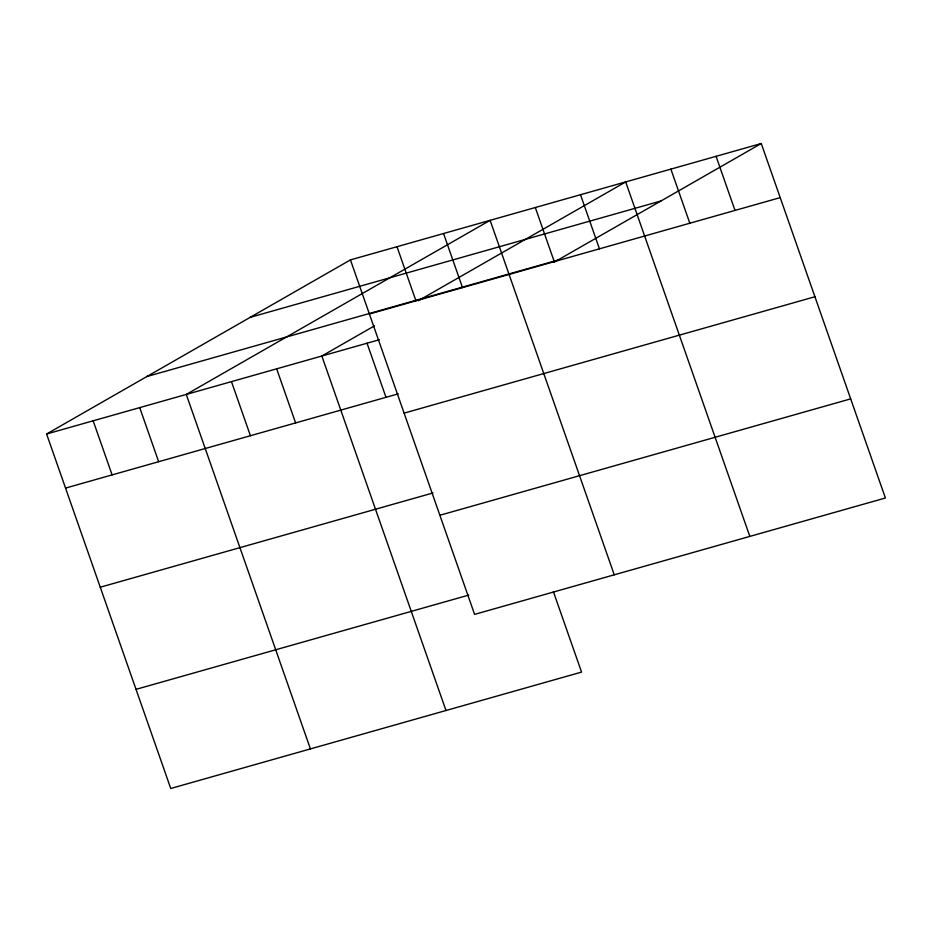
<?xml version="1.0" encoding="UTF-8"?>
<svg xmlns="http://www.w3.org/2000/svg" width="932" height="932" viewBox="0 0 932 932"><rect width="100%" height="100%" fill="white"/><g stroke="black" fill="none" stroke-linecap="round" stroke-linejoin="round"><path stroke-width="1.4" d="M553.41 591.727L581.556 672.1L170.742 788.484L46.6 433.997L350.444 259.9L761.258 143.516L885.4 498.003L474.586 614.386L350.444 259.9M374.489 325.851L321.843 356.012L445.985 710.51M418.352 300.721L625.687 181.926L749.829 536.413M553.923 262.311L761.258 143.516M250.172 317.346L660.986 200.963M146.872 376.54L557.686 260.156M369.387 314.002L780.201 197.619M46.6 433.997L379.359 339.726M65.543 488.088L398.302 393.828M404.104 413.132L814.918 296.749M100.26 587.218L433.019 492.946M439.869 515.268L850.683 398.873M136.025 689.354L468.784 595.082M716.067 156.32L735.01 210.422M670.877 169.123L689.82 223.226M580.496 194.73L599.451 248.821M535.306 207.521L554.26 261.624M614.258 574.823L490.115 220.325L186.272 394.422L310.414 748.909M443.562 233.524L462.505 287.615M396.997 246.712L415.952 300.815M367.033 343.209L385.988 397.312M276.653 368.816L295.607 422.918M231.462 381.619L250.417 435.722M139.718 407.61L158.661 461.713M93.153 420.798L112.108 474.901"/></g></svg>
